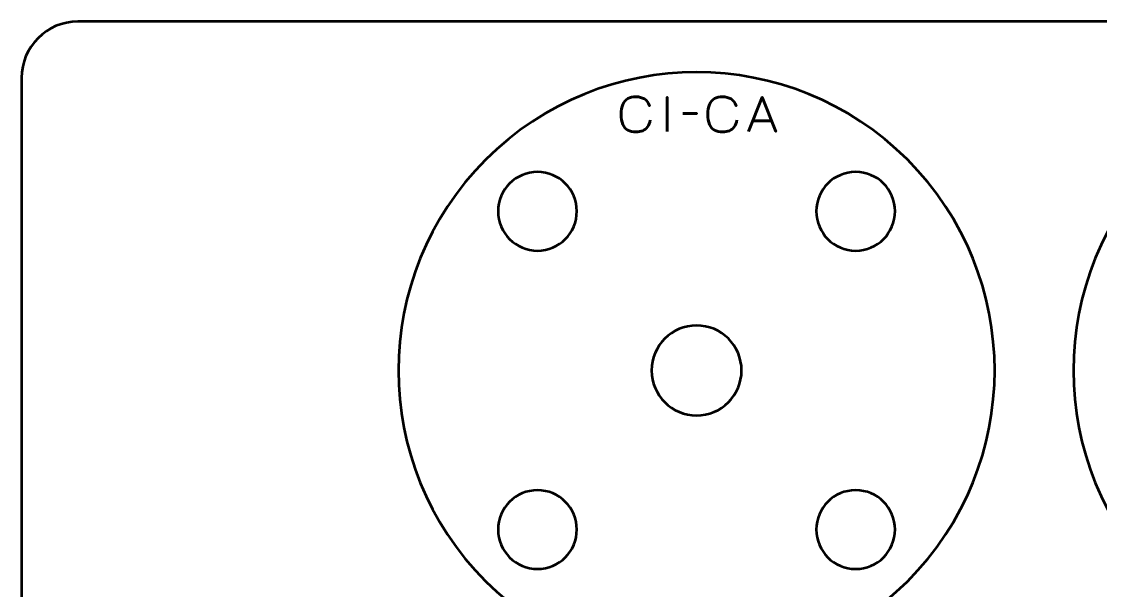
# Model space of a CAD drawing. Header units: centimetres. Extents: x -21 to 0, y -29.7 to 0.
# Drawn here: x -21 to -11.41, y -5.05 to 0 of the extents above; entities that cross this region are included whole.
import ezdxf

# ---------------------------------------------------------------- set-up
doc = ezdxf.new("R2010")
doc.units = ezdxf.units.CM
doc.header["$MEASUREMENT"] = 0
doc.layers.add('Layer 1', color=7, linetype='Continuous')

msp = doc.modelspace()

# ---------------------------------------------------------------- linework, layer by layer
at = {"layer": 'Layer 1', "color": 22, "lineweight": 53}
msp.add_open_spline([(-21.00003, -29.19995), (-21.00003, -29.19995), (-21.00003, -0.49992), (-21.00003, -0.49992), (-21.00003, -0.49992), (-21.00003, -0.22295), (-20.77694, 0.00004), (-20.49994, 0.00004), (-20.49994, 0.00004), (-20.49994, 0.00004), (-0.50008, 0.00004), (-0.50008, 0.00004), (-0.50008, 0.00004), (-0.22294, 0.00004), (0.00002, -0.22295), (0.00002, -0.49992), (0.00002, -0.49992), (0.00002, -0.49992), (0.00002, -29.19995), (0.00002, -29.19995), (0.00002, -29.19995), (0.00002, -29.47695), (-0.22294, -29.70004), (-0.50008, -29.70004), (-0.50008, -29.70004), (-0.50008, -29.70004), (-20.49994, -29.70004), (-20.49994, -29.70004), (-20.49994, -29.70004), (-20.77694, -29.70004), (-21.00003, -29.47695), (-21.00003, -29.19995)], degree=3, knots=[0, 0, 0, 0, 0.125, 0.125, 0.125, 0.125, 0.25, 0.25, 0.25, 0.25, 0.375, 0.375, 0.375, 0.375, 0.5, 0.5, 0.5, 0.5, 0.625, 0.625, 0.625, 0.625, 0.75, 0.75, 0.75, 0.75, 0.875, 0.875, 0.875, 0.875, 1, 1, 1, 1], dxfattribs=at)
at = {"layer": 'Layer 1', "color": 114, "lineweight": 53}
for points in [[(-13.12615, -1.22621), (-12.09145, -2.26091), (-12.09145, -3.93915), (-13.12618, -4.97388), (-13.12618, -4.97388), (-14.16088, -6.00858), (-15.83912, -6.00858), (-16.87382, -4.97388), (-16.87382, -4.97388), (-17.90854, -3.93915), (-17.90854, -2.26091), (-16.87384, -1.22621), (-16.87384, -1.22621), (-15.83912, -0.19148), (-14.16088, -0.19148), (-13.12615, -1.22621)], [(-7.12615, -1.22619), (-6.09145, -2.26089), (-6.09145, -3.93913), (-7.12618, -4.97386), (-7.12618, -4.97386), (-8.16088, -6.00856), (-9.83912, -6.00856), (-10.87382, -4.97386), (-10.87382, -4.97386), (-11.90854, -3.93913), (-11.90854, -2.26089), (-10.87384, -1.22619), (-10.87384, -1.22619), (-9.83912, -0.19146), (-8.16088, -0.19146), (-7.12615, -1.22619)]]:
    msp.add_open_spline(points, degree=3, knots=[0, 0, 0, 0, 0.25, 0.25, 0.25, 0.25, 0.5, 0.5, 0.5, 0.5, 0.75, 0.75, 0.75, 0.75, 1, 1, 1, 1], dxfattribs=at)
at = {"layer": 'Layer 1', "color": 30, "lineweight": 53}
for points, knots in [([(-15.41222, -0.87491), (-15.41674, -0.89911), (-15.42464, -0.91908), (-15.43572, -0.93474), (-15.43572, -0.93474), (-15.44686, -0.95034), (-15.46112, -0.96191), (-15.47847, -0.96946), (-15.47847, -0.96946), (-15.49576, -0.97701), (-15.51608, -0.98082), (-15.53922, -0.98075), (-15.53922, -0.98075), (-15.56737, -0.98082), (-15.59129, -0.97538), (-15.61091, -0.96431), (-15.61091, -0.96431), (-15.63052, -0.9533), (-15.64548, -0.9363), (-15.65578, -0.91323), (-15.65578, -0.91323), (-15.66608, -0.89015), (-15.67123, -0.86059), (-15.6713, -0.82454), (-15.6713, -0.82454), (-15.67123, -0.78863), (-15.66608, -0.75913), (-15.65578, -0.73606), (-15.65578, -0.73606), (-15.64548, -0.71299), (-15.63052, -0.69592), (-15.61091, -0.68484), (-15.61091, -0.68484), (-15.59129, -0.67376), (-15.56737, -0.66826), (-15.53922, -0.66833), (-15.53922, -0.66833), (-15.50909, -0.66826), (-15.48384, -0.67468), (-15.46352, -0.68759), (-15.46352, -0.68759), (-15.44327, -0.7005), (-15.42838, -0.72047), (-15.419, -0.74749), (-15.419, -0.74749), (-15.42838, -0.72047), (-15.44327, -0.7005), (-15.46352, -0.68759), (-15.46352, -0.68759), (-15.48384, -0.67468), (-15.50909, -0.66826), (-15.53922, -0.66833), (-15.53922, -0.66833), (-15.56737, -0.66826), (-15.59129, -0.67376), (-15.61091, -0.68484), (-15.61091, -0.68484), (-15.63052, -0.69592), (-15.64548, -0.71299), (-15.65578, -0.73606), (-15.65578, -0.73606), (-15.66608, -0.75913), (-15.67123, -0.78863), (-15.6713, -0.82454), (-15.6713, -0.82454), (-15.67123, -0.86059), (-15.66608, -0.89015), (-15.65578, -0.91323), (-15.65578, -0.91323), (-15.64548, -0.9363), (-15.63052, -0.9533), (-15.61091, -0.96431), (-15.61091, -0.96431), (-15.59129, -0.97538), (-15.56737, -0.98082), (-15.53922, -0.98075), (-15.53922, -0.98075), (-15.51608, -0.98082), (-15.49576, -0.97701), (-15.47847, -0.96946), (-15.47847, -0.96946), (-15.46112, -0.96191), (-15.44686, -0.95034), (-15.43572, -0.93474), (-15.43572, -0.93474), (-15.42464, -0.91908), (-15.41674, -0.89911), (-15.41222, -0.87491)], [0, 0, 0, 0, 0.0454545, 0.0454545, 0.0454545, 0.0454545, 0.0909091, 0.0909091, 0.0909091, 0.0909091, 0.1363636, 0.1363636, 0.1363636, 0.1363636, 0.1818182, 0.1818182, 0.1818182, 0.1818182, 0.2272727, 0.2272727, 0.2272727, 0.2272727, 0.2727273, 0.2727273, 0.2727273, 0.2727273, 0.3181818, 0.3181818, 0.3181818, 0.3181818, 0.3636364, 0.3636364, 0.3636364, 0.3636364, 0.4090909, 0.4090909, 0.4090909, 0.4090909, 0.4545455, 0.4545455, 0.4545455, 0.4545455, 0.5, 0.5, 0.5, 0.5, 0.5454545, 0.5454545, 0.5454545, 0.5454545, 0.5909091, 0.5909091, 0.5909091, 0.5909091, 0.6363636, 0.6363636, 0.6363636, 0.6363636, 0.6818182, 0.6818182, 0.6818182, 0.6818182, 0.7272727, 0.7272727, 0.7272727, 0.7272727, 0.7727273, 0.7727273, 0.7727273, 0.7727273, 0.8181818, 0.8181818, 0.8181818, 0.8181818, 0.8636364, 0.8636364, 0.8636364, 0.8636364, 0.9090909, 0.9090909, 0.9090909, 0.9090909, 0.9545455, 0.9545455, 0.9545455, 0.9545455, 1, 1, 1, 1]), ([(-14.64218, -0.87491), (-14.6467, -0.89911), (-14.6546, -0.91908), (-14.66568, -0.93474), (-14.66568, -0.93474), (-14.67682, -0.95034), (-14.69108, -0.96191), (-14.70843, -0.96946), (-14.70843, -0.96946), (-14.72572, -0.97701), (-14.74604, -0.98082), (-14.76918, -0.98075), (-14.76918, -0.98075), (-14.79733, -0.98082), (-14.82125, -0.97538), (-14.84087, -0.96431), (-14.84087, -0.96431), (-14.86048, -0.9533), (-14.87544, -0.9363), (-14.88574, -0.91323), (-14.88574, -0.91323), (-14.89604, -0.89015), (-14.90119, -0.86059), (-14.90126, -0.82454), (-14.90126, -0.82454), (-14.90119, -0.78863), (-14.89604, -0.75913), (-14.88574, -0.73606), (-14.88574, -0.73606), (-14.87544, -0.71299), (-14.86048, -0.69592), (-14.84087, -0.68484), (-14.84087, -0.68484), (-14.82125, -0.67376), (-14.79733, -0.66826), (-14.76918, -0.66833), (-14.76918, -0.66833), (-14.73905, -0.66826), (-14.7138, -0.67468), (-14.69348, -0.68759), (-14.69348, -0.68759), (-14.67323, -0.7005), (-14.65834, -0.72047), (-14.64896, -0.74749), (-14.64896, -0.74749), (-14.65834, -0.72047), (-14.67323, -0.7005), (-14.69348, -0.68759), (-14.69348, -0.68759), (-14.7138, -0.67468), (-14.73905, -0.66826), (-14.76918, -0.66833), (-14.76918, -0.66833), (-14.79733, -0.66826), (-14.82125, -0.67376), (-14.84087, -0.68484), (-14.84087, -0.68484), (-14.86048, -0.69592), (-14.87544, -0.71299), (-14.88574, -0.73606), (-14.88574, -0.73606), (-14.89604, -0.75913), (-14.90119, -0.78863), (-14.90126, -0.82454), (-14.90126, -0.82454), (-14.90119, -0.86059), (-14.89604, -0.89015), (-14.88574, -0.91323), (-14.88574, -0.91323), (-14.87544, -0.9363), (-14.86048, -0.9533), (-14.84087, -0.96431), (-14.84087, -0.96431), (-14.82125, -0.97538), (-14.79733, -0.98082), (-14.76918, -0.98075), (-14.76918, -0.98075), (-14.74604, -0.98082), (-14.72572, -0.97701), (-14.70843, -0.96946), (-14.70843, -0.96946), (-14.69108, -0.96191), (-14.67682, -0.95034), (-14.66568, -0.93474), (-14.66568, -0.93474), (-14.6546, -0.91908), (-14.6467, -0.89911), (-14.64218, -0.87491)], [0, 0, 0, 0, 0.0454545, 0.0454545, 0.0454545, 0.0454545, 0.0909091, 0.0909091, 0.0909091, 0.0909091, 0.1363636, 0.1363636, 0.1363636, 0.1363636, 0.1818182, 0.1818182, 0.1818182, 0.1818182, 0.2272727, 0.2272727, 0.2272727, 0.2272727, 0.2727273, 0.2727273, 0.2727273, 0.2727273, 0.3181818, 0.3181818, 0.3181818, 0.3181818, 0.3636364, 0.3636364, 0.3636364, 0.3636364, 0.4090909, 0.4090909, 0.4090909, 0.4090909, 0.4545455, 0.4545455, 0.4545455, 0.4545455, 0.5, 0.5, 0.5, 0.5, 0.5454545, 0.5454545, 0.5454545, 0.5454545, 0.5909091, 0.5909091, 0.5909091, 0.5909091, 0.6363636, 0.6363636, 0.6363636, 0.6363636, 0.6818182, 0.6818182, 0.6818182, 0.6818182, 0.7272727, 0.7272727, 0.7272727, 0.7272727, 0.7727273, 0.7727273, 0.7727273, 0.7727273, 0.8181818, 0.8181818, 0.8181818, 0.8181818, 0.8636364, 0.8636364, 0.8636364, 0.8636364, 0.9090909, 0.9090909, 0.9090909, 0.9090909, 0.9545455, 0.9545455, 0.9545455, 0.9545455, 1, 1, 1, 1]), ([(-15.26236, -0.97736), (-15.26236, -0.97736), (-15.26236, -0.67214), (-15.26236, -0.67214), (-15.26236, -0.67214), (-15.26236, -0.67214), (-15.26236, -0.97736), (-15.26236, -0.97736)], [0, 0, 0, 0, 0.5, 0.5, 0.5, 0.5, 1, 1, 1, 1]), ([(-14.53804, -0.97736), (-14.53804, -0.97736), (-14.41697, -0.67214), (-14.41697, -0.67214), (-14.41697, -0.67214), (-14.41697, -0.67214), (-14.29547, -0.97736), (-14.29547, -0.97736), (-14.29547, -0.97736), (-14.29547, -0.97736), (-14.41697, -0.67214), (-14.41697, -0.67214), (-14.41697, -0.67214), (-14.41697, -0.67214), (-14.53804, -0.97736), (-14.53804, -0.97736)], [0, 0, 0, 0, 0.25, 0.25, 0.25, 0.25, 0.5, 0.5, 0.5, 0.5, 0.75, 0.75, 0.75, 0.75, 1, 1, 1, 1]), ([(-15.12139, -0.81776), (-15.12139, -0.81776), (-14.9982, -0.81776), (-14.9982, -0.81776), (-14.9982, -0.81776), (-14.9982, -0.81776), (-15.12139, -0.81776), (-15.12139, -0.81776)], [0, 0, 0, 0, 0.5, 0.5, 0.5, 0.5, 1, 1, 1, 1]), ([(-14.49994, -0.88126), (-14.49994, -0.88126), (-14.334, -0.88126), (-14.334, -0.88126), (-14.334, -0.88126), (-14.334, -0.88126), (-14.49994, -0.88126), (-14.49994, -0.88126)], [0, 0, 0, 0, 0.5, 0.5, 0.5, 0.5, 1, 1, 1, 1])]:
    msp.add_open_spline(points, degree=3, knots=knots, dxfattribs=at)
at = {"layer": 'Layer 1', "color": 250, "lineweight": 53}
for points in [[(-16.41421, -1.3358), (-16.22094, -1.3358), (-16.0642, -1.49254), (-16.0642, -1.68582), (-16.0642, -1.68582), (-16.0642, -1.87909), (-16.22094, -2.03583), (-16.41421, -2.03583), (-16.41421, -2.03583), (-16.60749, -2.03583), (-16.76423, -1.87909), (-16.76423, -1.68582), (-16.76423, -1.68582), (-16.76423, -1.49254), (-16.60749, -1.3358), (-16.41421, -1.3358)], [(-16.41421, -1.3358), (-16.22094, -1.3358), (-16.0642, -1.49254), (-16.0642, -1.68582), (-16.0642, -1.68582), (-16.0642, -1.87909), (-16.22094, -2.03583), (-16.41421, -2.03583), (-16.41421, -2.03583), (-16.60749, -2.03583), (-16.76423, -1.87909), (-16.76423, -1.68582), (-16.76423, -1.68582), (-16.76423, -1.49254), (-16.60749, -1.3358), (-16.41421, -1.3358)], [(-13.58579, -1.3358), (-13.39251, -1.3358), (-13.23577, -1.49254), (-13.23577, -1.68582), (-13.23577, -1.68582), (-13.23577, -1.87909), (-13.39251, -2.03583), (-13.58579, -2.03583), (-13.58579, -2.03583), (-13.77906, -2.03583), (-13.9358, -1.87909), (-13.9358, -1.68582), (-13.9358, -1.68582), (-13.9358, -1.49254), (-13.77906, -1.3358), (-13.58579, -1.3358)], [(-15, -2.70001), (-14.77912, -2.70001), (-14.59999, -2.87914), (-14.59999, -3.10001), (-14.59999, -3.10001), (-14.59999, -3.32089), (-14.77912, -3.50002), (-15, -3.50002), (-15, -3.50002), (-15.22088, -3.50002), (-15.4, -3.32089), (-15.4, -3.10001), (-15.4, -3.10001), (-15.4, -2.87914), (-15.22088, -2.70001), (-15, -2.70001)], [(-16.41421, -4.16423), (-16.22094, -4.16423), (-16.0642, -4.32097), (-16.0642, -4.51424), (-16.0642, -4.51424), (-16.0642, -4.70752), (-16.22094, -4.86426), (-16.41421, -4.86426), (-16.41421, -4.86426), (-16.60749, -4.86426), (-16.76423, -4.70752), (-16.76423, -4.51424), (-16.76423, -4.51424), (-16.76423, -4.32097), (-16.60749, -4.16423), (-16.41421, -4.16423)], [(-13.58579, -4.16423), (-13.39251, -4.16423), (-13.23577, -4.32097), (-13.23577, -4.51424), (-13.23577, -4.51424), (-13.23577, -4.70752), (-13.39251, -4.86426), (-13.58579, -4.86426), (-13.58579, -4.86426), (-13.77906, -4.86426), (-13.9358, -4.70752), (-13.9358, -4.51424), (-13.9358, -4.51424), (-13.9358, -4.32097), (-13.77906, -4.16423), (-13.58579, -4.16423)]]:
    msp.add_open_spline(points, degree=3, knots=[0, 0, 0, 0, 0.25, 0.25, 0.25, 0.25, 0.5, 0.5, 0.5, 0.5, 0.75, 0.75, 0.75, 0.75, 1, 1, 1, 1], dxfattribs=at)

doc.saveas('drawing.dxf')
